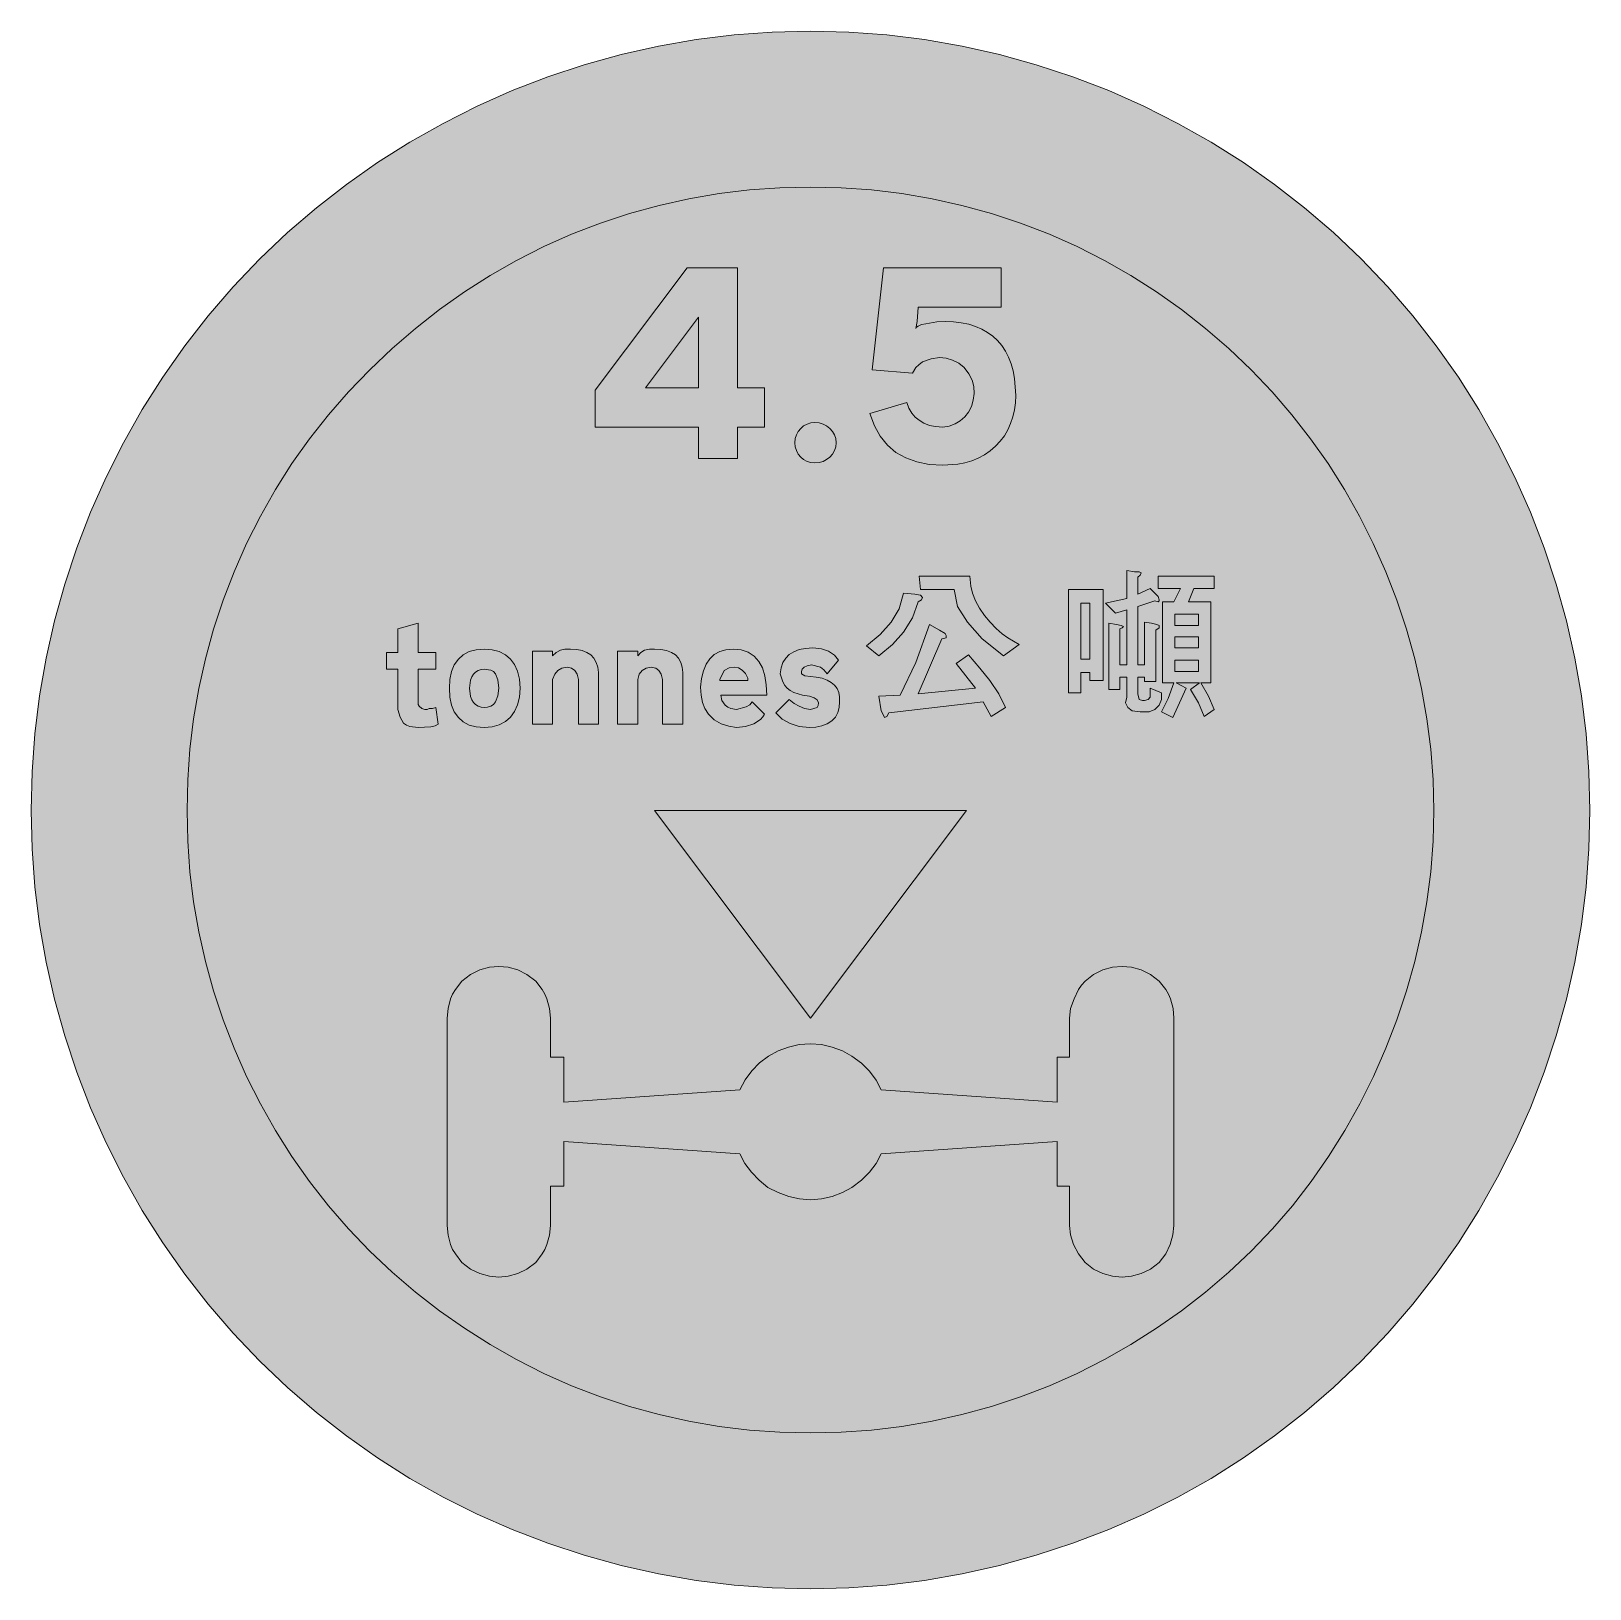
# Model space of a CAD drawing. Header units: metres. Extents: x 160 to 410, y 11 to 261.
import ezdxf

# ---------------------------------------------------------------- set-up
doc = ezdxf.new("R2010")
doc.units = ezdxf.units.M
for name, color, linetype, true_color in [('FILL_BLACK_000000', 7, 'Continuous', 0x000000), ('FILL_RED_FF0000', 7, 'Continuous', 0xff0000), ('FILL_WHITE_FFFFFF', 7, 'Continuous', 0xffffff)]:
    doc.layers.add(name, color=color, linetype=linetype, true_color=true_color)

msp = doc.modelspace()

# ---------------------------------------------------------------- hatches: boundary and pattern name
at = {"layer": 'FILL_BLACK_000000', "true_color": 0x000000}
h = msp.add_hatch(color=7, dxfattribs=at)
h.dxf.hatch_style = 1
h.paths.add_polyline_path([(277.38, 197.46), (273.06, 197.46), (273.06, 192.42), (266.76, 192.42), (266.76, 197.46), (250.2, 197.46), (250.2, 203.4), (264.96, 223.02), (273.06, 223.02), (273.06, 203.76), (277.38, 203.76), (277.38, 197.46)])
h.paths.add_polyline_path([(266.76, 203.76), (266.76, 215.1), (258.3, 203.76), (266.76, 203.76)], flags=16)
h = msp.add_hatch(color=7, dxfattribs=at)
h.dxf.hatch_style = 1
h.paths.add_polyline_path([(315.36, 216.72), (302.04, 216.72), (301.86, 214.38), (301.68, 213.3), (301.79, 213.48), (302.04, 213.66), (302.6, 213.91), (303.3, 214.02), (305.03, 214.34), (306.36, 214.38), (307.7, 214.33), (308.97, 214.19), (310.15, 213.95), (311.25, 213.61), (312.26, 213.18), (313.19, 212.66), (314.04, 212.05), (314.8, 211.34), (315.47, 210.55), (316.06, 209.66), (316.56, 208.69), (316.97, 207.62), (317.29, 206.47), (317.52, 205.23), (317.7, 202.5), (317.65, 201.35), (317.5, 200.22), (317.24, 199.11), (316.89, 198.05), (316.43, 197.03), (315.88, 196.07), (315.22, 195.19), (314.46, 194.4), (313.61, 193.65), (312.68, 193.01), (311.69, 192.48), (310.64, 192.06), (309.53, 191.74), (308.39, 191.51), (306, 191.34), (303.81, 191.47), (301.82, 191.85), (300.04, 192.49), (298.46, 193.39), (297.1, 194.55), (295.95, 195.97), (295.02, 197.66), (294.3, 199.62), (300.24, 201.42), (300.57, 200.51), (301.03, 199.71), (301.58, 199.04), (302.22, 198.54), (302.96, 198.07), (303.84, 197.73), (304.85, 197.53), (306, 197.46), (307.04, 197.62), (307.98, 197.95), (308.81, 198.44), (309.53, 199.08), (310.13, 199.85), (310.58, 200.75), (310.89, 201.76), (311.04, 202.86), (310.96, 203.94), (310.7, 205), (310.2, 206.02), (309.42, 207), (308.55, 207.71), (307.58, 208.22), (306.53, 208.52), (305.46, 208.62), (304.11, 208.4), (302.76, 207.9), (302.15, 207.47), (301.68, 207), (301.14, 206.1), (294.66, 206.64), (296.46, 223.02), (315.36, 223.02), (315.36, 216.72)])
h = msp.add_hatch(color=7, dxfattribs=at)
h.dxf.hatch_style = 1
h.paths.add_polyline_path([(288.83, 194.28), (288.62, 193.67), (288.29, 193.12), (287.87, 192.65), (287.35, 192.25), (286.77, 191.95), (286.14, 191.77), (285.48, 191.7), (284.82, 191.77), (284.21, 191.95), (283.66, 192.25), (283.19, 192.65), (282.79, 193.12), (282.49, 193.67), (282.31, 194.28), (282.24, 194.94), (282.31, 195.6), (282.49, 196.21), (282.79, 196.76), (283.19, 197.24), (283.66, 197.63), (284.21, 197.93), (284.82, 198.11), (285.48, 198.18), (286.14, 198.11), (286.77, 197.93), (287.35, 197.63), (287.87, 197.24), (288.29, 196.76), (288.62, 196.21), (288.83, 195.6), (288.9, 194.94), (288.83, 194.28)])
h = msp.add_hatch(color=7, dxfattribs=at)
h.dxf.hatch_style = 1
h.paths.add_polyline_path([(310.32, 173.52), (310.5, 171.9), (310.74, 170.77), (311.22, 169.59), (311.88, 168.4), (312.69, 167.23), (313.59, 166.13), (314.55, 165.13), (315.51, 164.28), (316.44, 163.62), (318.24, 162.54), (315.72, 160.74), (312.3, 163.44), (309.96, 166.14), (308.34, 168.66), (307.8, 171.36), (302.4, 171.36), (302.22, 173.52), (310.32, 173.52)])
h = msp.add_hatch(color=7, dxfattribs=at)
h.dxf.hatch_style = 1
h.paths.add_polyline_path([(336.78, 174.24), (337.5, 174.24), (337.86, 174.06), (337.68, 173.7), (337.32, 173.34), (337.32, 170.64), (339.3, 171.54), (340.56, 170.28), (340.74, 169.74), (340.74, 169.56), (340.56, 169.38), (340.02, 169.56), (337.32, 168.66), (337.32, 159.3), (338.4, 159.3), (338.4, 166.14), (339.48, 165.96), (340.38, 165.78), (340.74, 165.6), (340.74, 165.24), (340.2, 164.88), (340.2, 156.6), (338.4, 156.6), (338.4, 157.32), (337.32, 157.32), (337.32, 154.62), (337.5, 153.72), (338.04, 153.54), (338.4, 153.54), (338.94, 153.72), (339.3, 154.08), (339.3, 155.52), (341.1, 154.8), (341.1, 153.72), (340.74, 152.82), (340.02, 152.1), (339.12, 151.74), (337.68, 151.74), (336.42, 151.92), (335.7, 152.46), (335.34, 153.18), (335.52, 154.08), (335.52, 157.32), (334.44, 157.32), (334.44, 155.34), (332.64, 155.34), (332.64, 165.96), (333.9, 165.78), (334.62, 165.6), (334.98, 165.42), (334.8, 165.24), (334.44, 165.06), (334.44, 159.3), (335.52, 159.3), (335.52, 168.12), (333.72, 167.58), (332.1, 169.2), (335.52, 169.92), (335.52, 174.42), (336.78, 174.24)])
h = msp.add_hatch(color=7, dxfattribs=at)
h.dxf.hatch_style = 1
h.paths.add_polyline_path([(345.42, 169.38), (349.02, 169.38), (349.02, 156.42), (347.4, 156.42), (348.66, 154.26), (349.56, 152.1), (347.94, 151.02), (347.04, 153.18), (345.78, 155.34), (347.22, 156.42), (343.44, 156.42), (345.06, 155.52), (342.9, 150.84), (341.1, 151.74), (342.18, 153.9), (343.08, 156.42), (341.28, 156.42), (341.28, 169.38), (343.08, 169.38), (344.16, 171.54), (340.56, 171.54), (340.56, 173.52), (349.56, 173.52), (349.56, 171.54), (346.32, 171.54), (345.42, 169.38)])
h.paths.add_polyline_path([(343.26, 162), (347.04, 162), (347.04, 163.8), (343.26, 163.8), (343.26, 162)], flags=16)
h.paths.add_polyline_path([(343.26, 167.4), (343.26, 165.6), (347.04, 165.6), (347.04, 167.4), (343.26, 167.4)], flags=16)
h.paths.add_polyline_path([(347.04, 160.02), (343.26, 160.02), (343.26, 158.22), (347.04, 158.22), (347.04, 160.02)], flags=16)
h = msp.add_hatch(color=7, dxfattribs=at)
h.dxf.hatch_style = 1
h.paths.add_polyline_path([(302.4, 170.46), (302.76, 170.1), (302.58, 169.74), (302.04, 169.38), (301.14, 166.86), (299.7, 164.52), (297.9, 162.54), (295.74, 160.74), (293.76, 162.36), (295.92, 164.16), (297.72, 166.14), (298.98, 168.3), (299.7, 170.82), (301.5, 170.64), (302.4, 170.46)])
h = msp.add_hatch(color=7, dxfattribs=at)
h.dxf.hatch_style = 1
h.paths.add_polyline_path([(331.74, 156.78), (329.58, 156.78), (329.58, 158.04), (328.14, 158.04), (328.14, 154.8), (326.16, 154.8), (326.16, 171.36), (331.74, 171.36), (331.74, 156.78)])
h.paths.add_polyline_path([(329.58, 169.2), (328.14, 169.2), (328.14, 160.2), (329.58, 160.2), (329.58, 169.2)], flags=16)
h = msp.add_hatch(color=7, dxfattribs=at)
h.dxf.hatch_style = 1
h.paths.add_polyline_path([(224.64, 161.28), (224.64, 158.58), (221.76, 158.58), (221.76, 153.36), (221.78, 152.93), (221.94, 152.64), (222.39, 152.3), (222.84, 152.1), (223.2, 152.12), (223.56, 152.28), (224.1, 152.3), (224.64, 152.46), (225, 149.76), (224.49, 149.52), (223.79, 149.36), (221.76, 149.22), (220.46, 149.38), (219.89, 149.6), (219.42, 149.94), (218.9, 150.89), (218.52, 152.1), (218.52, 158.58), (216.72, 158.58), (216.72, 161.28), (218.52, 161.28), (218.52, 165.06), (221.76, 165.96), (221.76, 161.28), (224.64, 161.28)])
h = msp.add_hatch(color=7, dxfattribs=at)
h.dxf.hatch_style = 1
h.paths.add_polyline_path([(306.36, 164.34), (306.54, 163.98), (306.54, 163.62), (305.82, 163.44), (302.04, 154.62), (311.22, 155.52), (308.16, 159.48), (310.14, 160.92), (311.94, 158.76), (313.56, 156.78), (315, 154.62), (316.08, 152.46), (313.74, 151.02), (312.48, 153.36), (297.36, 151.56), (297, 151.02), (296.64, 150.84), (296.46, 151.2), (296.1, 151.92), (295.74, 154.26), (299.16, 154.44), (301.68, 159.66), (303.84, 165.78), (305.46, 164.88), (306.36, 164.34)])
h = msp.add_hatch(color=7, dxfattribs=at)
h.dxf.hatch_style = 1
h.paths.add_polyline_path([(237.75, 152.87), (237.27, 151.79), (236.61, 150.89), (235.78, 150.17), (234.8, 149.65), (233.66, 149.33), (232.38, 149.22), (231.1, 149.32), (229.97, 149.63), (229.01, 150.13), (228.24, 150.84), (227.56, 151.75), (227.12, 152.84), (226.87, 154.11), (226.8, 155.52), (226.87, 156.93), (227.12, 158.2), (227.56, 159.29), (228.24, 160.2), (229.01, 160.91), (229.97, 161.42), (231.1, 161.72), (232.38, 161.82), (233.66, 161.72), (234.8, 161.42), (235.78, 160.92), (236.61, 160.22), (237.27, 159.33), (237.75, 158.25), (238.04, 156.98), (238.14, 155.52), (238.04, 154.11), (237.75, 152.87)])
h.paths.add_polyline_path([(234.18, 157.86), (233.85, 158.2), (233.42, 158.42), (232.38, 158.58), (231.87, 158.53), (231.41, 158.38), (231.01, 158.13), (230.67, 157.79), (230.4, 157.36), (230.2, 156.83), (230.04, 155.52), (230.2, 154.21), (230.4, 153.68), (230.67, 153.25), (231.01, 152.91), (231.41, 152.66), (231.87, 152.51), (232.38, 152.46), (232.91, 152.5), (233.42, 152.64), (233.85, 152.92), (234.18, 153.36), (234.59, 154.31), (234.72, 155.52), (234.59, 156.89), (234.18, 157.86)], flags=16)
h = msp.add_hatch(color=7, dxfattribs=at)
h.dxf.hatch_style = 1
h.paths.add_polyline_path([(247.5, 149.76), (247.5, 156.6), (247.5, 156.78), (247.5, 156.96), (247.29, 157.78), (246.94, 158.36), (246.41, 158.73), (245.7, 158.94), (244.85, 158.73), (244.19, 158.36), (243.7, 157.78), (243.36, 156.96), (243.36, 149.76), (240.12, 149.76), (240.12, 161.46), (243.36, 161.46), (243.36, 160.74), (243.92, 161.26), (244.62, 161.64), (245.3, 161.8), (246.24, 161.82), (247.25, 161.76), (248.13, 161.58), (248.88, 161.29), (249.5, 160.88), (250, 160.34), (250.37, 159.69), (250.61, 158.93), (250.74, 158.04), (250.74, 149.76), (247.5, 149.76)])
h = msp.add_hatch(color=7, dxfattribs=at)
h.dxf.hatch_style = 1
h.paths.add_polyline_path([(261, 149.76), (261, 156.6), (261, 156.78), (261, 156.96), (260.79, 157.78), (260.44, 158.36), (259.91, 158.73), (259.2, 158.94), (258.36, 158.73), (257.72, 158.36), (257.28, 157.78), (257.04, 156.96), (257.04, 149.76), (253.8, 149.76), (253.8, 161.46), (257.04, 161.46), (257.04, 160.74), (257.51, 161.26), (258.12, 161.64), (258.93, 161.8), (259.74, 161.82), (260.76, 161.76), (261.66, 161.58), (262.43, 161.29), (263.07, 160.88), (263.58, 160.34), (263.94, 159.69), (264.16, 158.93), (264.24, 158.04), (264.24, 149.76), (261, 149.76)])
h = msp.add_hatch(color=7, dxfattribs=at)
h.dxf.hatch_style = 1
h.paths.add_polyline_path([(270.54, 153.54), (271.08, 152.82), (271.51, 152.48), (271.98, 152.26), (272.88, 152.1), (274.41, 152.53), (275.01, 152.88), (275.4, 153.36), (277.38, 151.38), (277.11, 150.93), (276.73, 150.51), (275.67, 149.83), (274.34, 149.38), (272.88, 149.22), (271.65, 149.43), (270.43, 149.83), (269.31, 150.46), (268.38, 151.38), (267.8, 152.26), (267.41, 153.27), (267.19, 154.42), (267.12, 155.7), (267.26, 157.1), (267.56, 158.33), (268, 159.38), (268.58, 160.25), (269.31, 160.93), (270.18, 161.42), (271.19, 161.72), (272.34, 161.82), (273.62, 161.69), (274.75, 161.3), (275.71, 160.68), (276.48, 159.84), (277.06, 158.79), (277.45, 157.55), (277.67, 156.09), (277.74, 154.44), (270.36, 154.44), (270.54, 153.54)])
h.paths.add_polyline_path([(274.68, 157.14), (274.32, 157.88), (273.8, 158.45), (273.19, 158.81), (272.52, 158.94), (271.71, 158.81), (270.9, 158.4), (270.18, 156.96), (270.18, 156.78), (274.68, 156.78), (274.68, 157.14)], flags=16)
h = msp.add_hatch(color=7, dxfattribs=at)
h.dxf.hatch_style = 1
h.paths.add_polyline_path([(289.37, 152.45), (289.15, 151.63), (288.76, 150.9), (288.18, 150.3), (287.44, 149.83), (286.58, 149.49), (285.62, 149.29), (284.58, 149.22), (282.93, 149.38), (281.48, 149.85), (280.23, 150.59), (279.18, 151.56), (281.34, 153.72), (282.15, 153.11), (282.96, 152.64), (283.79, 152.3), (284.76, 152.1), (285.84, 152.46), (286, 152.75), (286.02, 153.18), (285.85, 153.66), (285.37, 154.01), (284.58, 154.27), (283.5, 154.44), (282.08, 154.85), (281.51, 155.16), (281.03, 155.54), (280.63, 156), (280.31, 156.54), (279.9, 157.86), (280.04, 158.81), (280.34, 159.65), (280.78, 160.36), (281.36, 160.94), (282.09, 161.4), (282.96, 161.73), (283.97, 161.93), (285.12, 162), (286.5, 161.87), (287.66, 161.48), (288.59, 160.86), (289.26, 160.02), (287.46, 157.86), (286.92, 158.47), (286.38, 158.94), (284.94, 159.3), (284.23, 159.13), (283.73, 158.9), (283.42, 158.59), (283.32, 158.22), (283.32, 157.86), (283.86, 157.5), (285.66, 157.32), (286.61, 157.14), (287.42, 156.85), (288.09, 156.48), (288.63, 156.02), (289.04, 155.47), (289.31, 154.84), (289.44, 154.14), (289.44, 153.36), (289.37, 152.45)])
h = msp.add_hatch(color=7, dxfattribs=at)
h.dxf.hatch_style = 1
h.paths.add_polyline_path([(259.74, 135.9), (309.78, 135.9), (284.76, 102.6), (259.74, 135.9)])
h = msp.add_hatch(color=7, dxfattribs=at)
h.dxf.hatch_style = 1
h.paths.add_polyline_path([(274.28, 92.69), (275.34, 94.13), (276.6, 95.39), (278.01, 96.46), (279.56, 97.31), (281.22, 97.94), (282.96, 98.33), (284.76, 98.46), (286.51, 98.33), (288.23, 97.94), (289.87, 97.32), (291.42, 96.48), (292.94, 95.33), (294.23, 94.05), (295.29, 92.63), (296.1, 91.08), (324.36, 89.1), (324.36, 96.3), (326.34, 96.3), (326.34, 102.6), (326.5, 104.13), (327.06, 105.66), (327.76, 107.17), (328.25, 107.86), (328.86, 108.54), (330.19, 109.59), (331.7, 110.32), (333.26, 110.74), (334.8, 110.88), (336.31, 110.74), (337.84, 110.32), (339.33, 109.59), (340.74, 108.54), (341.78, 107.17), (342.21, 106.44), (342.54, 105.66), (342.95, 104.13), (343.08, 102.6), (343.08, 69.3), (342.94, 67.79), (342.52, 66.26), (341.79, 64.77), (340.74, 63.36), (339.33, 62.31), (337.84, 61.58), (336.31, 61.16), (334.8, 61.02), (333.26, 61.16), (331.7, 61.58), (330.19, 62.31), (328.86, 63.36), (327.78, 64.77), (326.99, 66.26), (326.51, 67.79), (326.34, 69.3), (326.34, 75.6), (324.36, 75.6), (324.36, 82.8), (296.1, 80.82), (295.29, 79.27), (294.23, 77.85), (292.94, 76.57), (291.42, 75.42), (289.87, 74.58), (288.23, 73.96), (286.51, 73.57), (284.76, 73.44), (283.01, 73.57), (281.27, 73.96), (279.57, 74.58), (277.92, 75.42), (276.51, 76.57), (275.27, 77.85), (274.22, 79.27), (273.42, 80.82), (245.16, 82.8), (245.16, 75.6), (243, 75.6), (243, 69.3), (242.87, 67.77), (242.46, 66.24), (242.13, 65.46), (241.7, 64.73), (240.66, 63.36), (239.25, 62.31), (237.76, 61.58), (236.23, 61.16), (234.72, 61.02), (233.21, 61.16), (231.68, 61.58), (230.19, 62.31), (228.78, 63.36), (227.75, 64.73), (227.31, 65.46), (226.98, 66.24), (226.58, 67.77), (226.44, 69.3), (226.44, 102.6), (226.58, 104.13), (226.98, 105.66), (227.31, 106.44), (227.75, 107.17), (228.78, 108.54), (230.19, 109.59), (231.68, 110.32), (233.21, 110.74), (234.72, 110.88), (236.23, 110.74), (237.76, 110.32), (239.25, 109.59), (240.66, 108.54), (241.7, 107.17), (242.13, 106.44), (242.46, 105.66), (242.87, 104.13), (243, 102.6), (243, 96.3), (245.16, 96.3), (245.16, 89.1), (273.42, 91.08), (274.28, 92.69)])
at = {"layer": 'FILL_RED_FF0000', "true_color": 0xff0000}
h = msp.add_hatch(color=7, dxfattribs=at)
h.dxf.hatch_style = 1
h.paths.add_polyline_path([(409.71, 129.77), (409.26, 123.66), (408.5, 117.6), (407.45, 111.58), (406.11, 105.62), (404.47, 99.73), (402.54, 93.92), (400.32, 88.2), (397.82, 82.54), (395.06, 77.03), (392.04, 71.69), (388.76, 66.51), (385.22, 61.5), (381.44, 56.66), (377.41, 52), (373.14, 47.52), (368.71, 43.3), (364.08, 39.3), (359.25, 35.53), (354.24, 32), (349.06, 28.71), (343.73, 25.7), (338.25, 22.96), (332.64, 20.52), (326.86, 18.3), (321.01, 16.37), (315.09, 14.73), (309.11, 13.39), (303.07, 12.34), (297, 11.58), (290.89, 11.13), (284.76, 10.98), (278.62, 11.13), (272.49, 11.58), (266.4, 12.34), (260.35, 13.39), (254.36, 14.73), (248.44, 16.37), (242.61, 18.3), (236.88, 20.52), (231.27, 22.96), (225.79, 25.7), (220.46, 28.71), (215.28, 32), (210.27, 35.53), (205.44, 39.3), (200.81, 43.3), (196.38, 47.52), (192.11, 52), (188.08, 56.66), (184.3, 61.5), (180.77, 66.51), (177.48, 71.69), (174.46, 77.03), (171.7, 82.54), (169.2, 88.2), (166.98, 93.92), (165.05, 99.73), (163.41, 105.62), (162.07, 111.58), (161.02, 117.6), (160.26, 123.66), (159.81, 129.77), (159.66, 135.9), (159.81, 142.09), (160.26, 148.24), (161.02, 154.34), (162.07, 160.38), (163.41, 166.35), (165.05, 172.25), (166.98, 178.06), (169.2, 183.78), (171.7, 189.44), (174.46, 194.95), (177.48, 200.29), (180.77, 205.47), (184.3, 210.48), (188.08, 215.32), (192.11, 219.98), (196.38, 224.46), (200.81, 228.67), (205.44, 232.65), (210.27, 236.4), (215.28, 239.92), (220.46, 243.19), (225.79, 246.2), (231.27, 248.96), (236.88, 251.46), (242.61, 253.68), (248.44, 255.61), (254.36, 257.25), (260.35, 258.59), (266.4, 259.64), (272.49, 260.4), (278.62, 260.85), (284.76, 261), (290.89, 260.85), (297, 260.4), (303.07, 259.64), (309.11, 258.59), (315.09, 257.25), (321.01, 255.61), (326.86, 253.68), (332.64, 251.46), (338.25, 248.96), (343.73, 246.2), (349.06, 243.19), (354.24, 239.92), (359.25, 236.4), (364.08, 232.65), (368.71, 228.67), (373.14, 224.46), (377.41, 219.98), (381.44, 215.32), (385.22, 210.48), (388.76, 205.47), (392.04, 200.29), (395.06, 194.95), (397.82, 189.44), (400.32, 183.78), (402.54, 178.06), (404.47, 172.25), (406.11, 166.35), (407.45, 160.38), (408.5, 154.34), (409.26, 148.24), (409.71, 142.09), (409.86, 135.9), (409.71, 129.77)])
at = {"layer": 'FILL_WHITE_FFFFFF', "true_color": 0xffffff}
h = msp.add_hatch(color=7, dxfattribs=at)
h.dxf.hatch_style = 1
h.paths.add_polyline_path([(384.71, 130.98), (384.34, 126.09), (383.72, 121.23), (382.86, 116.42), (381.76, 111.65), (380.44, 106.94), (378.88, 102.3), (377.1, 97.74), (375.11, 93.21), (372.92, 88.8), (370.52, 84.52), (367.92, 80.37), (365.12, 76.35), (362.12, 72.48), (358.91, 68.75), (355.5, 65.16), (351.92, 61.8), (348.18, 58.62), (344.32, 55.62), (340.31, 52.81), (336.18, 50.19), (331.93, 47.77), (327.57, 45.56), (323.1, 43.56), (318.48, 41.79), (313.79, 40.25), (309.05, 38.95), (304.27, 37.89), (299.44, 37.06), (294.57, 36.47), (289.68, 36.12), (284.76, 36), (279.84, 36.12), (274.95, 36.47), (270.08, 37.06), (265.25, 37.89), (260.47, 38.95), (255.73, 40.25), (251.04, 41.79), (246.42, 43.56), (241.95, 45.56), (237.59, 47.77), (233.34, 50.19), (229.21, 52.81), (225.2, 55.62), (221.34, 58.62), (217.6, 61.8), (214.02, 65.16), (210.6, 68.75), (207.38, 72.48), (204.34, 76.35), (201.51, 80.37), (198.88, 84.52), (196.45, 88.8), (194.24, 93.21), (192.24, 97.74), (190.47, 102.3), (188.93, 106.94), (187.63, 111.65), (186.57, 116.42), (185.74, 121.23), (185.15, 126.09), (184.8, 130.98), (184.68, 135.9), (184.8, 140.83), (185.15, 145.74), (185.74, 150.63), (186.57, 155.48), (187.63, 160.27), (188.93, 165.01), (190.47, 169.67), (192.24, 174.24), (194.24, 178.77), (196.45, 183.18), (198.88, 187.45), (201.51, 191.59), (204.34, 195.58), (207.38, 199.43), (210.6, 203.11), (214.02, 206.64), (217.6, 210.06), (221.34, 213.28), (225.2, 216.32), (229.21, 219.15), (233.34, 221.78), (237.59, 224.21), (241.95, 226.42), (246.42, 228.42), (251.04, 230.19), (255.73, 231.73), (260.47, 233.03), (265.25, 234.09), (270.08, 234.92), (274.95, 235.51), (279.84, 235.86), (284.76, 235.98), (289.68, 235.86), (294.57, 235.51), (299.44, 234.92), (304.27, 234.09), (309.05, 233.03), (313.79, 231.73), (318.48, 230.19), (323.1, 228.42), (327.57, 226.42), (331.93, 224.21), (336.18, 221.78), (340.31, 219.15), (344.32, 216.32), (348.18, 213.28), (351.92, 210.06), (355.5, 206.64), (358.86, 203.11), (362.04, 199.43), (365.04, 195.58), (367.85, 191.59), (370.47, 187.45), (372.89, 183.18), (375.1, 178.77), (377.1, 174.24), (378.88, 169.67), (380.44, 165.01), (381.76, 160.27), (382.86, 155.48), (383.72, 150.63), (384.34, 145.74), (384.71, 140.83), (384.84, 135.9), (384.71, 130.98)])

# ---------------------------------------------------------------- linework, layer by layer
at = {"layer": 'FILL_BLACK_000000', "lineweight": 0, "true_color": 0x000000}
for points in [[(277.38, 197.46), (273.06, 197.46), (273.06, 192.42), (266.76, 192.42), (266.76, 197.46), (250.2, 197.46), (250.2, 203.4), (264.96, 223.02), (273.06, 223.02), (273.06, 203.76), (277.38, 203.76)], [(315.36, 216.72), (302.04, 216.72), (301.86, 214.38), (301.68, 213.3), (301.79, 213.48), (302.04, 213.66), (302.6, 213.91), (303.3, 214.02), (305.03, 214.34), (306.36, 214.38), (307.7, 214.33), (308.97, 214.19), (310.15, 213.95), (311.25, 213.61), (312.26, 213.18), (313.19, 212.66), (314.04, 212.05), (314.8, 211.34), (315.47, 210.55), (316.06, 209.66), (316.56, 208.69), (316.97, 207.62), (317.29, 206.47), (317.52, 205.23), (317.7, 202.5), (317.65, 201.35), (317.5, 200.22), (317.24, 199.11), (316.89, 198.05), (316.43, 197.03), (315.88, 196.07), (315.22, 195.19), (314.46, 194.4), (313.61, 193.65), (312.68, 193.01), (311.69, 192.48), (310.64, 192.06), (309.53, 191.74), (308.39, 191.51), (306, 191.34), (303.81, 191.47), (301.82, 191.85), (300.04, 192.49), (298.46, 193.39), (297.1, 194.55), (295.95, 195.97), (295.02, 197.66), (294.3, 199.62), (300.24, 201.42), (300.57, 200.51), (301.03, 199.71), (301.58, 199.04), (302.22, 198.54), (302.96, 198.07), (303.84, 197.73), (304.85, 197.53), (306, 197.46), (307.04, 197.62), (307.98, 197.95), (308.81, 198.44), (309.53, 199.08), (310.13, 199.85), (310.58, 200.75), (310.89, 201.76), (311.04, 202.86), (310.96, 203.94), (310.7, 205), (310.2, 206.02), (309.42, 207), (308.55, 207.71), (307.58, 208.22), (306.53, 208.52), (305.46, 208.62), (304.11, 208.4), (302.76, 207.9), (302.15, 207.47), (301.68, 207), (301.14, 206.1), (294.66, 206.64), (296.46, 223.02), (315.36, 223.02)], [(266.76, 203.76), (266.76, 215.1), (258.3, 203.76)], [(288.83, 194.28), (288.62, 193.67), (288.29, 193.12), (287.87, 192.65), (287.35, 192.25), (286.77, 191.95), (286.14, 191.77), (285.48, 191.7), (284.82, 191.77), (284.21, 191.95), (283.66, 192.25), (283.19, 192.65), (282.79, 193.12), (282.49, 193.67), (282.31, 194.28), (282.24, 194.94), (282.31, 195.6), (282.49, 196.21), (282.79, 196.76), (283.19, 197.24), (283.66, 197.63), (284.21, 197.93), (284.82, 198.11), (285.48, 198.18), (286.14, 198.11), (286.77, 197.93), (287.35, 197.63), (287.87, 197.24), (288.29, 196.76), (288.62, 196.21), (288.83, 195.6), (288.9, 194.94)], [(310.32, 173.52), (310.5, 171.9), (310.74, 170.77), (311.22, 169.59), (311.88, 168.4), (312.69, 167.23), (313.59, 166.13), (314.55, 165.13), (315.51, 164.28), (316.44, 163.62), (318.24, 162.54), (315.72, 160.74), (312.3, 163.44), (309.96, 166.14), (308.34, 168.66), (307.8, 171.36), (302.4, 171.36), (302.22, 173.52)], [(336.78, 174.24), (337.5, 174.24), (337.86, 174.06), (337.68, 173.7), (337.32, 173.34), (337.32, 170.64), (339.3, 171.54), (340.56, 170.28), (340.74, 169.74), (340.74, 169.56), (340.56, 169.38), (340.02, 169.56), (337.32, 168.66), (337.32, 159.3), (338.4, 159.3), (338.4, 166.14), (339.48, 165.96), (340.38, 165.78), (340.74, 165.6), (340.74, 165.24), (340.2, 164.88), (340.2, 156.6), (338.4, 156.6), (338.4, 157.32), (337.32, 157.32), (337.32, 154.62), (337.5, 153.72), (338.04, 153.54), (338.4, 153.54), (338.94, 153.72), (339.3, 154.08), (339.3, 155.52), (341.1, 154.8), (341.1, 153.72), (340.74, 152.82), (340.02, 152.1), (339.12, 151.74), (337.68, 151.74), (336.42, 151.92), (335.7, 152.46), (335.34, 153.18), (335.52, 154.08), (335.52, 157.32), (334.44, 157.32), (334.44, 155.34), (332.64, 155.34), (332.64, 165.96), (333.9, 165.78), (334.62, 165.6), (334.98, 165.42), (334.8, 165.24), (334.44, 165.06), (334.44, 159.3), (335.52, 159.3), (335.52, 168.12), (333.72, 167.58), (332.1, 169.2), (335.52, 169.92), (335.52, 174.42)], [(345.42, 169.38), (349.02, 169.38), (349.02, 156.42), (347.4, 156.42), (348.66, 154.26), (349.56, 152.1), (347.94, 151.02), (347.04, 153.18), (345.78, 155.34), (347.22, 156.42), (343.44, 156.42), (345.06, 155.52), (342.9, 150.84), (341.1, 151.74), (342.18, 153.9), (343.08, 156.42), (341.28, 156.42), (341.28, 169.38), (343.08, 169.38), (344.16, 171.54), (340.56, 171.54), (340.56, 173.52), (349.56, 173.52), (349.56, 171.54), (346.32, 171.54)], [(302.4, 170.46), (302.76, 170.1), (302.58, 169.74), (302.04, 169.38), (301.14, 166.86), (299.7, 164.52), (297.9, 162.54), (295.74, 160.74), (293.76, 162.36), (295.92, 164.16), (297.72, 166.14), (298.98, 168.3), (299.7, 170.82), (301.5, 170.64)], [(331.74, 156.78), (329.58, 156.78), (329.58, 158.04), (328.14, 158.04), (328.14, 154.8), (326.16, 154.8), (326.16, 171.36), (331.74, 171.36)], [(329.58, 169.2), (328.14, 169.2), (328.14, 160.2), (329.58, 160.2)], [(224.64, 161.28), (224.64, 158.58), (221.76, 158.58), (221.76, 153.36), (221.78, 152.93), (221.94, 152.64), (222.39, 152.3), (222.84, 152.1), (223.2, 152.12), (223.56, 152.28), (224.1, 152.3), (224.64, 152.46), (225, 149.76), (224.49, 149.52), (223.79, 149.36), (221.76, 149.22), (220.46, 149.38), (219.89, 149.6), (219.42, 149.94), (218.9, 150.89), (218.52, 152.1), (218.52, 158.58), (216.72, 158.58), (216.72, 161.28), (218.52, 161.28), (218.52, 165.06), (221.76, 165.96), (221.76, 161.28)], [(306.36, 164.34), (306.54, 163.98), (306.54, 163.62), (305.82, 163.44), (302.04, 154.62), (311.22, 155.52), (308.16, 159.48), (310.14, 160.92), (311.94, 158.76), (313.56, 156.78), (315, 154.62), (316.08, 152.46), (313.74, 151.02), (312.48, 153.36), (297.36, 151.56), (297, 151.02), (296.64, 150.84), (296.46, 151.2), (296.1, 151.92), (295.74, 154.26), (299.16, 154.44), (301.68, 159.66), (303.84, 165.78), (305.46, 164.88)], [(343.26, 167.4), (343.26, 165.6), (347.04, 165.6), (347.04, 167.4)], [(343.26, 162), (347.04, 162), (347.04, 163.8), (343.26, 163.8)], [(237.75, 152.87), (237.27, 151.79), (236.61, 150.89), (235.78, 150.17), (234.8, 149.65), (233.66, 149.33), (232.38, 149.22), (231.1, 149.32), (229.97, 149.63), (229.01, 150.13), (228.24, 150.84), (227.56, 151.75), (227.12, 152.84), (226.87, 154.11), (226.8, 155.52), (226.87, 156.93), (227.12, 158.2), (227.56, 159.29), (228.24, 160.2), (229.01, 160.91), (229.97, 161.42), (231.1, 161.72), (232.38, 161.82), (233.66, 161.72), (234.8, 161.42), (235.78, 160.92), (236.61, 160.22), (237.27, 159.33), (237.75, 158.25), (238.04, 156.98), (238.14, 155.52), (238.04, 154.11)], [(247.5, 149.76), (247.5, 156.6), (247.5, 156.78), (247.5, 156.96), (247.29, 157.78), (246.94, 158.36), (246.41, 158.73), (245.7, 158.94), (244.85, 158.73), (244.19, 158.36), (243.7, 157.78), (243.36, 156.96), (243.36, 149.76), (240.12, 149.76), (240.12, 161.46), (243.36, 161.46), (243.36, 160.74), (243.92, 161.26), (244.62, 161.64), (245.3, 161.8), (246.24, 161.82), (247.25, 161.76), (248.13, 161.58), (248.88, 161.29), (249.5, 160.88), (250, 160.34), (250.37, 159.69), (250.61, 158.93), (250.74, 158.04), (250.74, 149.76)], [(261, 149.76), (261, 156.6), (261, 156.78), (261, 156.96), (260.79, 157.78), (260.44, 158.36), (259.91, 158.73), (259.2, 158.94), (258.36, 158.73), (257.72, 158.36), (257.28, 157.78), (257.04, 156.96), (257.04, 149.76), (253.8, 149.76), (253.8, 161.46), (257.04, 161.46), (257.04, 160.74), (257.51, 161.26), (258.12, 161.64), (258.93, 161.8), (259.74, 161.82), (260.76, 161.76), (261.66, 161.58), (262.43, 161.29), (263.07, 160.88), (263.58, 160.34), (263.94, 159.69), (264.16, 158.93), (264.24, 158.04), (264.24, 149.76)], [(270.54, 153.54), (271.08, 152.82), (271.51, 152.48), (271.98, 152.26), (272.88, 152.1), (274.41, 152.53), (275.01, 152.88), (275.4, 153.36), (277.38, 151.38), (277.11, 150.93), (276.73, 150.51), (275.67, 149.83), (274.34, 149.38), (272.88, 149.22), (271.65, 149.43), (270.43, 149.83), (269.31, 150.46), (268.38, 151.38), (267.8, 152.26), (267.41, 153.27), (267.19, 154.42), (267.12, 155.7), (267.26, 157.1), (267.56, 158.33), (268, 159.38), (268.58, 160.25), (269.31, 160.93), (270.18, 161.42), (271.19, 161.72), (272.34, 161.82), (273.62, 161.69), (274.75, 161.3), (275.71, 160.68), (276.48, 159.84), (277.06, 158.79), (277.45, 157.55), (277.67, 156.09), (277.74, 154.44), (270.36, 154.44)], [(289.37, 152.45), (289.15, 151.63), (288.76, 150.9), (288.18, 150.3), (287.44, 149.83), (286.58, 149.49), (285.62, 149.29), (284.58, 149.22), (282.93, 149.38), (281.48, 149.85), (280.23, 150.59), (279.18, 151.56), (281.34, 153.72), (282.15, 153.11), (282.96, 152.64), (283.79, 152.3), (284.76, 152.1), (285.84, 152.46), (286, 152.75), (286.02, 153.18), (285.85, 153.66), (285.37, 154.01), (284.58, 154.27), (283.5, 154.44), (282.08, 154.85), (281.51, 155.16), (281.03, 155.54), (280.63, 156), (280.31, 156.54), (279.9, 157.86), (280.04, 158.81), (280.34, 159.65), (280.78, 160.36), (281.36, 160.94), (282.09, 161.4), (282.96, 161.73), (283.97, 161.93), (285.12, 162), (286.5, 161.87), (287.66, 161.48), (288.59, 160.86), (289.26, 160.02), (287.46, 157.86), (286.92, 158.47), (286.38, 158.94), (284.94, 159.3), (284.23, 159.13), (283.73, 158.9), (283.42, 158.59), (283.32, 158.22), (283.32, 157.86), (283.86, 157.5), (285.66, 157.32), (286.61, 157.14), (287.42, 156.85), (288.09, 156.48), (288.63, 156.02), (289.04, 155.47), (289.31, 154.84), (289.44, 154.14), (289.44, 153.36)], [(234.18, 157.86), (233.85, 158.2), (233.42, 158.42), (232.38, 158.58), (231.87, 158.53), (231.41, 158.38), (231.01, 158.13), (230.67, 157.79), (230.4, 157.36), (230.2, 156.83), (230.04, 155.52), (230.2, 154.21), (230.4, 153.68), (230.67, 153.25), (231.01, 152.91), (231.41, 152.66), (231.87, 152.51), (232.38, 152.46), (232.91, 152.5), (233.42, 152.64), (233.85, 152.92), (234.18, 153.36), (234.59, 154.31), (234.72, 155.52), (234.59, 156.89)], [(274.68, 157.14), (274.32, 157.88), (273.8, 158.45), (273.19, 158.81), (272.52, 158.94), (271.71, 158.81), (270.9, 158.4), (270.18, 156.96), (270.18, 156.78), (274.68, 156.78)], [(347.04, 160.02), (343.26, 160.02), (343.26, 158.22), (347.04, 158.22)], [(259.74, 135.9), (309.78, 135.9), (284.76, 102.6)], [(274.28, 92.69), (275.34, 94.13), (276.6, 95.39), (278.01, 96.46), (279.56, 97.31), (281.22, 97.94), (282.96, 98.33), (284.76, 98.46), (286.51, 98.33), (288.23, 97.94), (289.87, 97.32), (291.42, 96.48), (292.94, 95.33), (294.23, 94.05), (295.29, 92.63), (296.1, 91.08), (324.36, 89.1), (324.36, 96.3), (326.34, 96.3), (326.34, 102.6), (326.5, 104.13), (327.06, 105.66), (327.76, 107.17), (328.25, 107.86), (328.86, 108.54), (330.19, 109.59), (331.7, 110.32), (333.26, 110.74), (334.8, 110.88), (336.31, 110.74), (337.84, 110.32), (339.33, 109.59), (340.74, 108.54), (341.78, 107.17), (342.21, 106.44), (342.54, 105.66), (342.95, 104.13), (343.08, 102.6), (343.08, 69.3), (342.94, 67.79), (342.52, 66.26), (341.79, 64.77), (340.74, 63.36), (339.33, 62.31), (337.84, 61.58), (336.31, 61.16), (334.8, 61.02), (333.26, 61.16), (331.7, 61.58), (330.19, 62.31), (328.86, 63.36), (327.78, 64.77), (326.99, 66.26), (326.51, 67.79), (326.34, 69.3), (326.34, 75.6), (324.36, 75.6), (324.36, 82.8), (296.1, 80.82), (295.29, 79.27), (294.23, 77.85), (292.94, 76.57), (291.42, 75.42), (289.87, 74.58), (288.23, 73.96), (286.51, 73.57), (284.76, 73.44), (283.01, 73.57), (281.27, 73.96), (279.57, 74.58), (277.92, 75.42), (276.51, 76.57), (275.27, 77.85), (274.22, 79.27), (273.42, 80.82), (245.16, 82.8), (245.16, 75.6), (243, 75.6), (243, 69.3), (242.87, 67.77), (242.46, 66.24), (242.13, 65.46), (241.7, 64.73), (240.66, 63.36), (239.25, 62.31), (237.76, 61.58), (236.23, 61.16), (234.72, 61.02), (233.21, 61.16), (231.68, 61.58), (230.19, 62.31), (228.78, 63.36), (227.75, 64.73), (227.31, 65.46), (226.98, 66.24), (226.58, 67.77), (226.44, 69.3), (226.44, 102.6), (226.58, 104.13), (226.98, 105.66), (227.31, 106.44), (227.75, 107.17), (228.78, 108.54), (230.19, 109.59), (231.68, 110.32), (233.21, 110.74), (234.72, 110.88), (236.23, 110.74), (237.76, 110.32), (239.25, 109.59), (240.66, 108.54), (241.7, 107.17), (242.13, 106.44), (242.46, 105.66), (242.87, 104.13), (243, 102.6), (243, 96.3), (245.16, 96.3), (245.16, 89.1), (273.42, 91.08)]]:
    msp.add_lwpolyline(points, close=True, dxfattribs=at)
at = {"layer": 'FILL_RED_FF0000', "lineweight": 0, "true_color": 0xff0000}
msp.add_lwpolyline([(409.71, 129.77), (409.26, 123.66), (408.5, 117.6), (407.45, 111.58), (406.11, 105.62), (404.47, 99.73), (402.54, 93.92), (400.32, 88.2), (397.82, 82.54), (395.06, 77.03), (392.04, 71.69), (388.76, 66.51), (385.22, 61.5), (381.44, 56.66), (377.41, 52), (373.14, 47.52), (368.71, 43.3), (364.08, 39.3), (359.25, 35.53), (354.24, 32), (349.06, 28.71), (343.73, 25.7), (338.25, 22.96), (332.64, 20.52), (326.86, 18.3), (321.01, 16.37), (315.09, 14.73), (309.11, 13.39), (303.07, 12.34), (297, 11.58), (290.89, 11.13), (284.76, 10.98), (278.62, 11.13), (272.49, 11.58), (266.4, 12.34), (260.35, 13.39), (254.36, 14.73), (248.44, 16.37), (242.61, 18.3), (236.88, 20.52), (231.27, 22.96), (225.79, 25.7), (220.46, 28.71), (215.28, 32), (210.27, 35.53), (205.44, 39.3), (200.81, 43.3), (196.38, 47.52), (192.11, 52), (188.08, 56.66), (184.3, 61.5), (180.77, 66.51), (177.48, 71.69), (174.46, 77.03), (171.7, 82.54), (169.2, 88.2), (166.98, 93.92), (165.05, 99.73), (163.41, 105.62), (162.07, 111.58), (161.02, 117.6), (160.26, 123.66), (159.81, 129.77), (159.66, 135.9), (159.81, 142.09), (160.26, 148.24), (161.02, 154.34), (162.07, 160.38), (163.41, 166.35), (165.05, 172.25), (166.98, 178.06), (169.2, 183.78), (171.7, 189.44), (174.46, 194.95), (177.48, 200.29), (180.77, 205.47), (184.3, 210.48), (188.08, 215.32), (192.11, 219.98), (196.38, 224.46), (200.81, 228.67), (205.44, 232.65), (210.27, 236.4), (215.28, 239.92), (220.46, 243.19), (225.79, 246.2), (231.27, 248.96), (236.88, 251.46), (242.61, 253.68), (248.44, 255.61), (254.36, 257.25), (260.35, 258.59), (266.4, 259.64), (272.49, 260.4), (278.62, 260.85), (284.76, 261), (290.89, 260.85), (297, 260.4), (303.07, 259.64), (309.11, 258.59), (315.09, 257.25), (321.01, 255.61), (326.86, 253.68), (332.64, 251.46), (338.25, 248.96), (343.73, 246.2), (349.06, 243.19), (354.24, 239.92), (359.25, 236.4), (364.08, 232.65), (368.71, 228.67), (373.14, 224.46), (377.41, 219.98), (381.44, 215.32), (385.22, 210.48), (388.76, 205.47), (392.04, 200.29), (395.06, 194.95), (397.82, 189.44), (400.32, 183.78), (402.54, 178.06), (404.47, 172.25), (406.11, 166.35), (407.45, 160.38), (408.5, 154.34), (409.26, 148.24), (409.71, 142.09), (409.86, 135.9)], close=True, dxfattribs=at)
at = {"layer": 'FILL_WHITE_FFFFFF', "lineweight": 0, "true_color": 0xff0000}
msp.add_lwpolyline([(384.71, 130.98), (384.34, 126.09), (383.72, 121.23), (382.86, 116.42), (381.76, 111.65), (380.44, 106.94), (378.88, 102.3), (377.1, 97.74), (375.11, 93.21), (372.92, 88.8), (370.52, 84.52), (367.92, 80.37), (365.12, 76.35), (362.12, 72.48), (358.91, 68.75), (355.5, 65.16), (351.92, 61.8), (348.18, 58.62), (344.32, 55.62), (340.31, 52.81), (336.18, 50.19), (331.93, 47.77), (327.57, 45.56), (323.1, 43.56), (318.48, 41.79), (313.79, 40.25), (309.05, 38.95), (304.27, 37.89), (299.44, 37.06), (294.57, 36.47), (289.68, 36.12), (284.76, 36), (279.84, 36.12), (274.95, 36.47), (270.08, 37.06), (265.25, 37.89), (260.47, 38.95), (255.73, 40.25), (251.04, 41.79), (246.42, 43.56), (241.95, 45.56), (237.59, 47.77), (233.34, 50.19), (229.21, 52.81), (225.2, 55.62), (221.34, 58.62), (217.6, 61.8), (214.02, 65.16), (210.6, 68.75), (207.38, 72.48), (204.34, 76.35), (201.51, 80.37), (198.88, 84.52), (196.45, 88.8), (194.24, 93.21), (192.24, 97.74), (190.47, 102.3), (188.93, 106.94), (187.63, 111.65), (186.57, 116.42), (185.74, 121.23), (185.15, 126.09), (184.8, 130.98), (184.68, 135.9), (184.8, 140.83), (185.15, 145.74), (185.74, 150.63), (186.57, 155.48), (187.63, 160.27), (188.93, 165.01), (190.47, 169.67), (192.24, 174.24), (194.24, 178.77), (196.45, 183.18), (198.88, 187.45), (201.51, 191.59), (204.34, 195.58), (207.38, 199.43), (210.6, 203.11), (214.02, 206.64), (217.6, 210.06), (221.34, 213.28), (225.2, 216.32), (229.21, 219.15), (233.34, 221.78), (237.59, 224.21), (241.95, 226.42), (246.42, 228.42), (251.04, 230.19), (255.73, 231.73), (260.47, 233.03), (265.25, 234.09), (270.08, 234.92), (274.95, 235.51), (279.84, 235.86), (284.76, 235.98), (289.68, 235.86), (294.57, 235.51), (299.44, 234.92), (304.27, 234.09), (309.05, 233.03), (313.79, 231.73), (318.48, 230.19), (323.1, 228.42), (327.57, 226.42), (331.93, 224.21), (336.18, 221.78), (340.31, 219.15), (344.32, 216.32), (348.18, 213.28), (351.92, 210.06), (355.5, 206.64), (358.86, 203.11), (362.04, 199.43), (365.04, 195.58), (367.85, 191.59), (370.47, 187.45), (372.89, 183.18), (375.1, 178.77), (377.1, 174.24), (378.88, 169.67), (380.44, 165.01), (381.76, 160.27), (382.86, 155.48), (383.72, 150.63), (384.34, 145.74), (384.71, 140.83), (384.84, 135.9)], close=True, dxfattribs=at)

doc.saveas('drawing.dxf')
